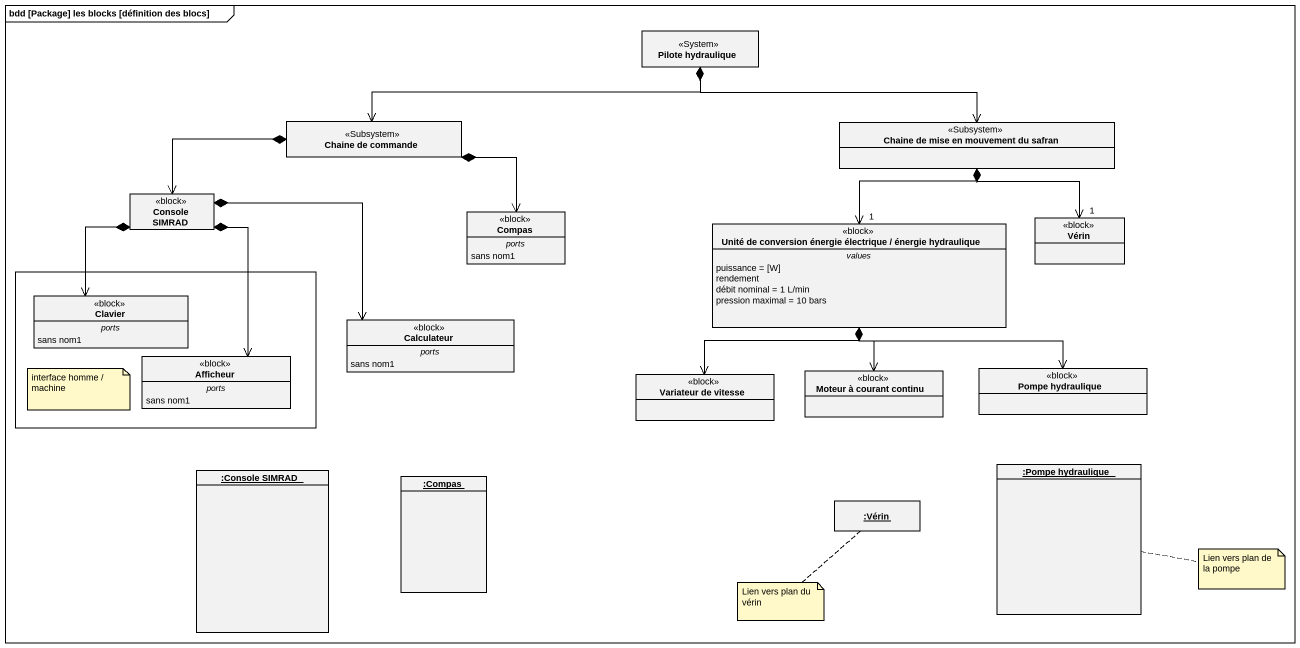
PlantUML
@startuml
mainframe bdd [Package] les blocks [définition des blocs]
hide circle
hide empty members
class "Pilote hydraulique" as Pilote_hydraulique <<System>>
class "Chaine de commande" as Chaine_de_commande <<Subsystem>>
class "Chaine de mise en mouvement du safran" as Chaine_de_mise_en_mouvement <<Subsystem>>
class "Console SIMRAD" as Console_SIMRAD <<block>>
class Compas <<block>> {
  -- ports --
  sans nom1
}
class "Unité de conversion énergie électrique / énergie hydraulique" as Unité_de_conversion_énergie <<block>> {
  -- values --
  puissance = [W]
  rendement
  débit nominal = 1 L/min
  pression maximal = 10 bars
}
class Vérin <<block>>
rectangle " " as rectangle1 {
  class Clavier <<block>> {
    -- ports --
    sans nom1
  }
  class Afficheur <<block>> {
    -- ports --
    sans nom1
  }
}
class Calculateur <<block>> {
  -- ports --
  sans nom1
}
class "Variateur de vitesse" as Variateur_de_vitesse <<block>>
class "Moteur à courant continu" as Moteur_à_courant_continu <<block>>
class "Pompe hydraulique" as Pompe_hydraulique <<block>>
object ":Console SIMRAD" as Console_SIMRAD_2
object ":Compas" as Compas_2
object ":Pompe hydraulique" as Pompe_hydraulique_2
object ":Vérin" as Vérin_2
Pilote_hydraulique *-left-> Chaine_de_commande
Pilote_hydraulique *-right-> Chaine_de_mise_en_mouvement
Chaine_de_commande *-left-> Console_SIMRAD
Chaine_de_commande *--> Compas
Chaine_de_mise_en_mouvement *--> "1" Unité_de_conversion_énergie
Chaine_de_mise_en_mouvement *--> "1" Vérin
Console_SIMRAD *--> Clavier
Console_SIMRAD *-right-> Calculateur
Console_SIMRAD *--> Afficheur
Unité_de_conversion_énergie *--> Variateur_de_vitesse
Unité_de_conversion_énergie *--> Moteur_à_courant_continu
Unité_de_conversion_énergie *-right-> Pompe_hydraulique
note as N1
  interface homme / machine
end note
note right of Pompe_hydraulique_2 : Lien vers plan de la pompe
note bottom of Vérin_2 : Lien vers plan du vérin
@enduml
